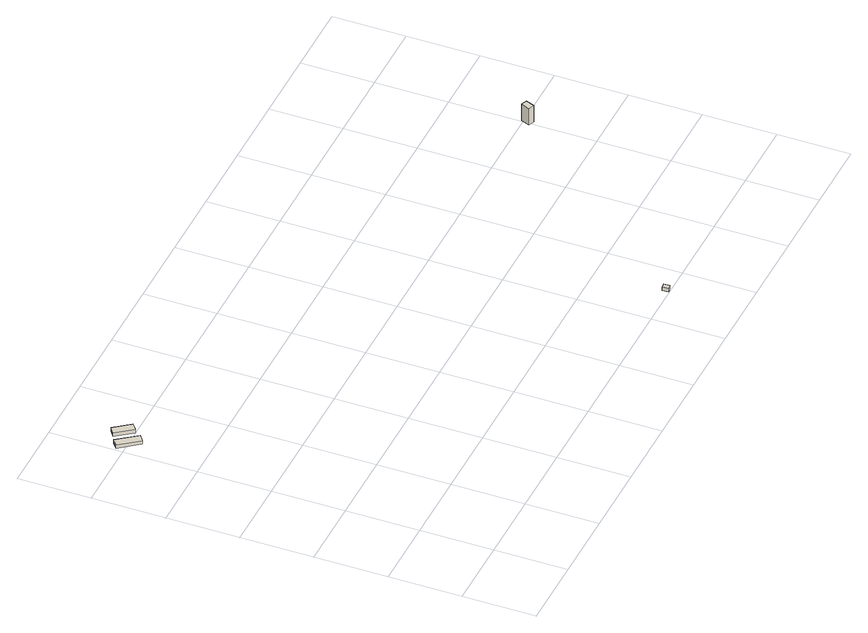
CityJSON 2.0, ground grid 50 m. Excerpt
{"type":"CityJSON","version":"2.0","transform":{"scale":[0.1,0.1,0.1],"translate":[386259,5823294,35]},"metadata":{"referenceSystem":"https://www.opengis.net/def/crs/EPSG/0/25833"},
"CityObjects":{
"building1":{"type":"Building","attributes":{"Gemeindeschluessel":"11000001","BezugspunktDach":"2200","function":"31001_2463","measuredHeight":2.49,"storeysAboveGround":1},"address":[{"country":"Germany","locality":"Berlin","thoroughfareNumber":"41 (51)","thoroughfareName":"Kurt-Schumacher-Damm"}],"geometry":[{"type":"Solid","lod":"1","boundaries":[[[[0,1,2,3]],[[4,5,6,7]],[[4,7,3,2]],[[5,4,2,1]],[[6,5,1,0]],[[7,6,0,3]]]]}]},
"building2":{"type":"Building","attributes":{"Gemeindeschluessel":"11000001","BezugspunktDach":"2200","function":"31001_2463","measuredHeight":2.54,"storeysAboveGround":1},"address":[{"country":"Germany","locality":"Berlin","thoroughfareNumber":"41 (50)","thoroughfareName":"Kurt-Schumacher-Damm"}],"geometry":[{"type":"Solid","lod":"1","boundaries":[[[[8,9,10,11]],[[12,13,14,15]],[[12,15,11,10]],[[13,12,10,9]],[[14,13,9,8]],[[15,14,8,11]]]]}]},
"building3":{"type":"Building","attributes":{"Gemeindeschluessel":"11000001","BezugspunktDach":"2200","function":"31001_2142","measuredHeight":2.65,"storeysAboveGround":1},"address":[{"country":"Germany","locality":"Berlin","thoroughfareNumber":"4 (4)","thoroughfareName":"Dohnagestell"}],"geometry":[{"type":"Solid","lod":"1","boundaries":[[[[16,17,18,19]],[[20,21,22,23]],[[20,23,19,18]],[[21,20,18,17]],[[22,21,17,16]],[[23,22,16,19]]]]}]},
"building4":{"type":"Building","attributes":{"Gemeindeschluessel":"11000001","BezugspunktDach":"2200","function":"51009_1610","measuredHeight":12.85,"storeysAboveGround":0},"address":[{"country":"Germany","locality":"Berlin"}],"geometry":[{"type":"Solid","lod":"1","boundaries":[[[[24,25,26,27]],[[28,29,30,31]],[[28,31,27,26]],[[29,28,26,25]],[[30,29,25,24]],[[31,30,24,27]]]]}]}
},
"vertices":[
[113,2417,41],[157,2451,41],[54,2587,41],[9,2553,41],[54,2587,16],[157,2451,16],[113,2417,16],[9,2553,16],
[200,2502,41],[245,2536,41],[158,2649,41],[113,2615,41],[158,2649,15],[245,2536,15],[200,2502,15],[113,2615,15],
[2798,6,33],[2829,11,33],[2825,53,33],[2793,49,33],[2825,53,6],[2829,11,6],[2798,6,6],[2793,49,6],
[4019,1435,143],[4043,1495,143],[4003,1511,143],[3979,1451,143],[4003,1511,14],[4043,1495,14],[4019,1435,14],[3979,1451,14]
]}
